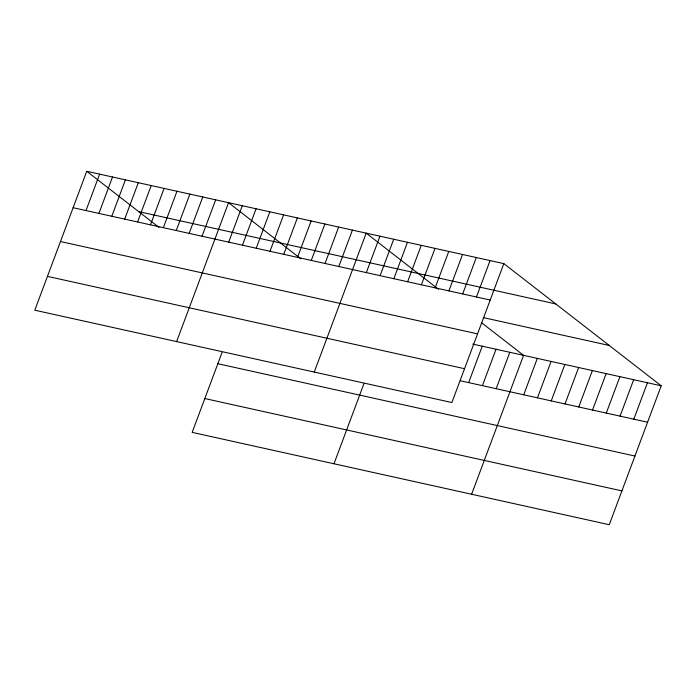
<?xml version="1.0" encoding="UTF-8"?>
<svg xmlns="http://www.w3.org/2000/svg" width="696" height="696" viewBox="0 0 696 696"><rect width="100%" height="100%" fill="white"/><g stroke="black" fill="none" stroke-linecap="round" stroke-linejoin="round"><path stroke-width="1.04" d="M86.739 171.286L34.8 310.199L451.887 402.532L503.826 263.619L86.739 171.286L159.053 227.435M86.008 210.557L99.632 174.139M98.902 213.411L112.517 176.993M111.795 216.265L125.41 179.846M124.688 219.118L138.304 182.7M137.582 221.972L151.197 185.554M150.475 224.834L164.091 188.407M163.36 227.688L176.975 191.261M176.253 230.541L189.869 194.123M189.147 233.395L202.762 196.977M202.04 236.249L215.656 199.83M176.61 341.588L228.549 202.684L300.863 258.825M228.697 242.147L242.312 205.729M242.46 245.192L256.076 208.774M256.224 248.237L269.839 211.819M222.067 352.437L192.174 432.381L609.261 524.714L661.2 385.801L503.826 263.619M269.987 251.291L283.603 214.864M283.75 254.336L297.366 217.918M297.514 257.381L311.129 220.963M311.277 260.426L324.893 224.008M325.041 263.471L338.656 227.053M338.804 266.525L352.42 230.106M314.253 372.055L366.183 233.151L438.506 289.292M366.331 272.615L379.946 236.196M380.094 275.66L393.71 239.241M393.858 278.704L407.473 242.286M333.984 463.771L363.877 383.827M407.621 281.758L421.245 245.34M421.385 284.803L435.009 248.385M435.157 287.848L448.772 251.43M448.92 290.893L462.535 254.475M462.683 293.947L476.299 257.529M476.447 296.992L490.062 260.574M468.652 382.609L482.267 346.19M482.415 385.654L496.03 349.235M496.178 388.707L509.794 352.289M471.627 494.247L523.557 355.334L481.519 322.692M523.705 394.797L537.321 358.379M537.469 397.842L551.093 361.424M551.232 400.896L564.856 364.469M565.004 403.941L578.62 367.523M578.768 406.986L592.383 370.568M592.531 410.031L606.146 373.613M606.294 413.076L619.91 376.658M620.058 416.13L633.673 379.712M633.821 419.175L647.437 382.756M138.669 211.61L555.756 303.935M73.123 207.704L490.21 300.037M483.276 317.594L609.27 345.477M60.474 241.529L477.56 333.863M472.741 344.085L661.2 385.801M47.45 276.373L464.537 368.706M460.187 380.738L647.585 422.22M217.848 363.712L634.935 456.045M204.824 398.556L621.911 490.889"/></g></svg>
